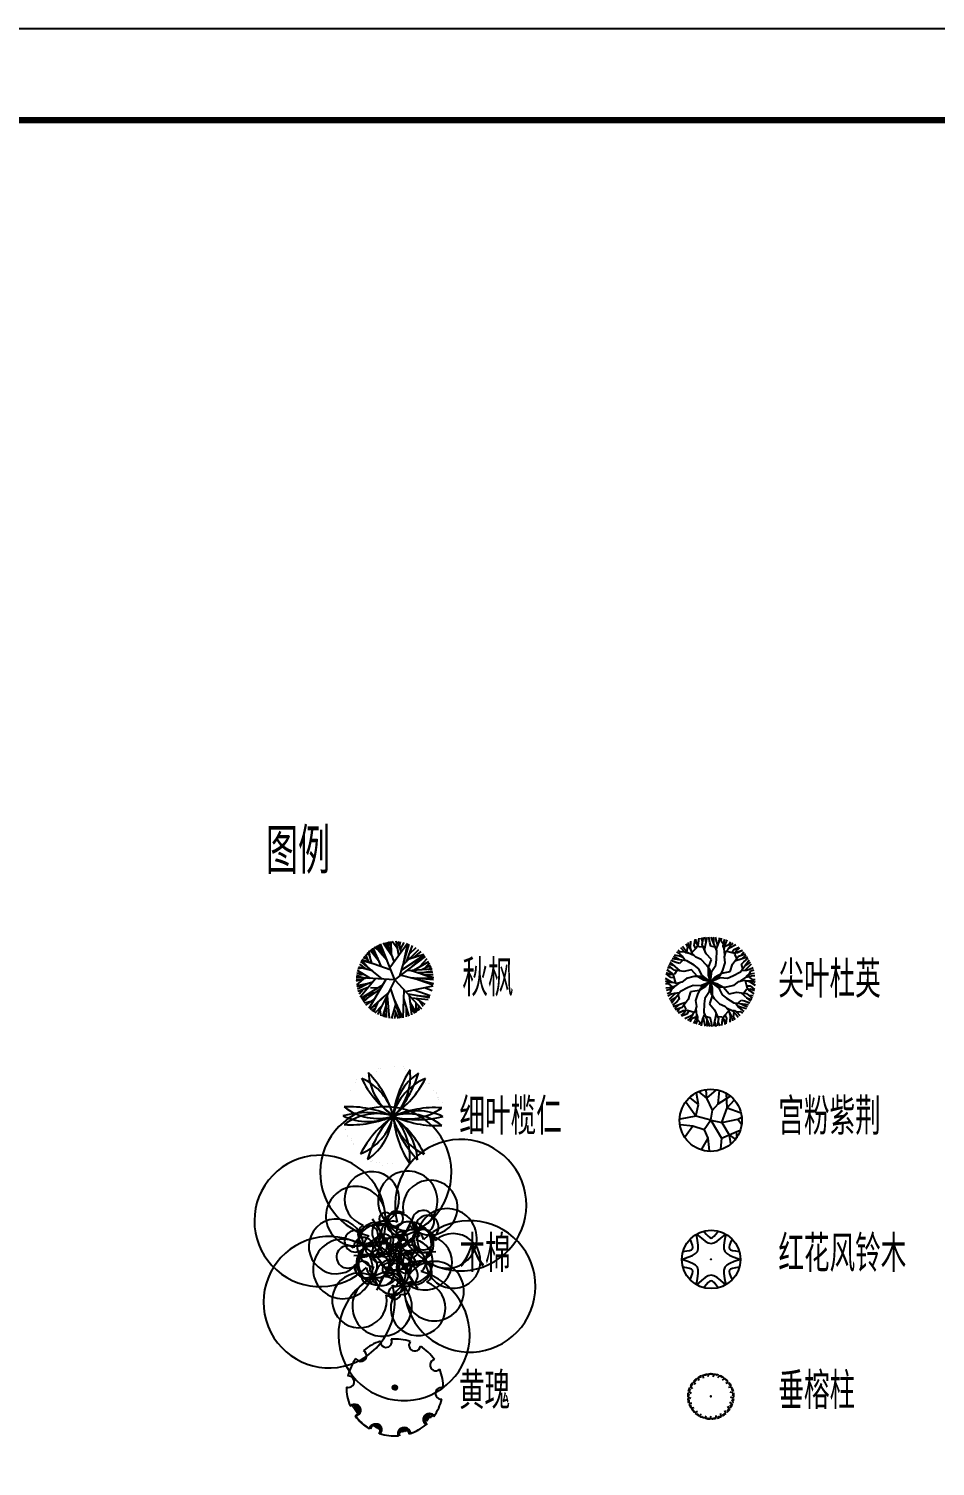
# Model space of a CAD drawing. Extents: x 941299 to 942979, y 2579300 to 2579597.
# Drawn here: x 941520.3 to 941619.5, y 2579439.6 to 2579596.9 of the extents above; entities that cross this region are included whole.
import ezdxf

# ---------------------------------------------------------------- set-up
doc = ezdxf.new("R2010")
doc.units = 0
doc.layers.get('0').update_dxf_attribs({"linetype": 'CONTINUOUS'})
for name, color, linetype in [('fz', 7, 'CONTINUOUS'), ('乔木', 3, 'CONTINUOUS'), ('图框', 7, 'CONTINUOUS'), ('文字', 7, 'CONTINUOUS'), ('绿化工程', 3, 'CONTINUOUS')]:
    doc.layers.add(name, color=color, linetype=linetype)
doc.styles.get("Standard").update_dxf_attribs({"font": 'simplex1.shx', "width": 0.7, "bigfont": 'hztxt.shx'})

# ---------------------------------------------------------------- blocks, each defined once
blk = doc.blocks.new('A$C64B837EA')
at = {"color": 0}
for p, q in [((1.639, 4.469), (1.423, 4.962)), ((1.798, 4.29), (1.523, 5.01)), ((1.78, 4.743), (1.561, 5.027)), ((2.627, 2.627), (1.642, 5.089)), ((2.478, 4.15), (1.837, 5.132)), ((2.14, 4.668), (1.997, 5.177)), ((2.574, 3.879), (2.106, 5.201)), ((2.376, 4.909), (2.195, 5.218)), ((2.286, 3.48), (3.47, 5.114)), ((2.394, 4.389), (2.364, 5.24)), ((2.805, 4.762), (2.445, 5.247)), ((2.892, 4.317), (2.708, 5.252)), ((3.047, 4.53), (2.839, 5.245)), ((2.947, 4.872), (3.01, 5.226)), ((2.97, 2.891), (3.603, 5.066)), ((2.994, 4.711), (3.255, 5.177)), ((3.19, 3.648), (3.495, 5.106)), ((3.405, 3.862), (3.819, 4.968)), ((0.363, 3.959), (1.06, 3.756)), ((0.858, 3.432), (0.363, 3.959)), ((2.366, 3.28), (0.388, 4)), ((0.703, 4.052), (0.467, 4.121)), ((0.943, 3.798), (0.542, 4.224)), ((0.803, 3.947), (0.645, 4.351)), ((0.937, 4.284), (0.711, 4.424)), ((1.06, 3.756), (0.832, 4.545)), ((0.974, 4.054), (0.887, 4.595)), ((1.577, 3.839), (0.949, 4.648)), ((1.486, 4.05), (1.055, 4.731)), ((1.718, 3.516), (1.158, 4.804)), ((1.42, 4.715), (1.223, 4.847)), ((2.095, 3.956), (1.274, 4.878)), ((2.627, 2.627), (4.709, 4.228)), ((3.09, 3.304), (4.626, 4.331)), ((3.19, 3.648), (4.243, 4.698)), ((3.601, 3.376), (4.635, 4.32)), ((3.602, 4.058), (4.587, 4.376)), ((3.606, 4.4), (4.061, 4.827)), ((3.903, 4.155), (4.417, 4.549)), ((4.319, 3.534), (4.814, 4.082)), ((0.548, 2.99), (0.018, 2.937)), ((0.442, 3.056), (0.042, 3.095)), ((0.975, 2.73), (0.081, 3.276)), ((0.436, 3.421), (0.11, 3.379)), ((1.093, 3.243), (0.149, 3.499)), ((0.718, 3.345), (0.232, 3.706)), ((1.791, 2.679), (0.314, 3.872)), ((3.061, 2.96), (5.242, 2.381)), ((3.46, 3.267), (5.145, 3.373)), ((3.655, 3.28), (5.249, 2.784)), ((3.907, 3.296), (4.931, 3.888)), ((4.09, 3.145), (5.204, 3.137)), ((4.356, 3.062), (5.245, 2.753)), ((4.449, 3.33), (5.051, 3.64)), ((4.511, 3.142), (5.18, 3.245)), ((4.656, 2.969), (5.227, 2.999)), ((4.688, 3.453), (4.984, 3.785)), ((4.848, 3.535), (5.104, 3.502)), ((4.892, 3.357), (5.13, 3.424)), ((2.627, 2.627), (0, 2.791)), ((0.289, 2.63), (0, 2.665)), ((0.684, 2.748), (0.001, 2.545)), ((0.503, 2.759), (0.011, 2.872)), ((0.458, 2.681), (0.021, 2.298)), ((0.607, 2.33), (0.03, 2.23)), ((1.117, 2.476), (0.04, 2.168)), ((0.823, 2.392), (0.074, 2.009)), ((0.81, 2.105), (0.118, 1.85)), ((0.464, 1.977), (0.187, 1.653)), ((1.31, 2.709), (0.274, 1.458)), ((1.791, 2.282), (0.332, 1.399)), ((1.66, 2.056), (0.437, 1.176)), ((2.012, 2.665), (0.865, 0.678)), ((1.446, 2.073), (0.956, 2.082)), ((2.627, 2.627), (1.452, 0.277)), ((2.325, 2.022), (2.987, 0.024)), ((2.627, 2.627), (4.433, 0.656)), ((3.238, 1.96), (3.173, 0.057)), ((3.347, 1.841), (5.224, 2.233)), ((3.676, 2.797), (5.254, 2.664)), ((3.937, 1.964), (5.03, 1.566)), ((4.126, 2.759), (5.245, 2.753)), ((4.181, 2.663), (5.234, 2.305)), ((4.628, 2.109), (5.151, 1.899)), ((1.236, 1.75), (0.309, 1.39)), ((0.674, 1.532), (0.378, 1.27)), ((0.869, 1.487), (0.47, 1.127)), ((0.994, 1.171), (0.53, 1.044)), ((1.249, 1.342), (0.627, 0.923)), ((1.879, 1.491), (0.915, 0.634)), ((2.226, 1.824), (0.954, 0.601)), ((1.445, 1.073), (1.182, 0.433)), ((2.003, 1.38), (2.042, 0.066)), ((2.089, 1.55), (2.236, 0.029)), ((2.546, 1.355), (3.132, 0.049)), ((3.218, 1.359), (3.568, 0.174)), ((3.492, 1.683), (4.967, 1.433)), ((3.597, 1.568), (3.741, 0.247)), ((3.646, 1.121), (4.037, 0.41)), ((3.748, 1.404), (4.891, 1.295)), ((4.017, 1.378), (4.657, 0.96)), ((4.048, 1.076), (4.054, 0.421)), ((4.103, 1.579), (5.003, 1.506)), ((4.322, 1.179), (4.552, 0.839)), ((1.293, 0.702), (1.044, 0.53)), ((1.757, 0.887), (1.272, 0.376)), ((1.612, 0.597), (1.663, 0.183)), ((2.019, 0.864), (1.788, 0.137)), ((1.881, 0.432), (1.928, 0.094)), ((2.676, 0.962), (2.386, 0.011)), ((2.57, 0.614), (2.849, 0.009)), ((2.666, 0.407), (2.587, 0)), ((3.382, 0.804), (3.382, 0.111)), ((3.684, 0.765), (3.984, 0.377)), ((4.051, 0.776), (4.173, 0.503)), ((4.203, 0.907), (4.256, 0.566))]:
    blk.add_line(p, q, dxfattribs=at)
blk = doc.blocks.new('树3')
at = {"color": 3}
for q in [(-1934, 3941), (208, 4397), (-2610, 1857), (-1144, 230), (1675, 2770), (999, 686)]:
    blk.add_line((-468, 2314), q, dxfattribs=at)
for centre, radius, start, end in [((-525, 3555), 921, 143.35211, 190.99654), ((-2846, 3964), 1588, 338.19701, 5.08663), ((-718, 4166), 399, 151.70154, 229.74057), ((-1246, 4066), 339, 322.86392, 58.57818), ((2599, 5412), 3503, 203.81129, 217.50029), ((-756, 3403), 613, 347.27018, 75.71881), ((1013, 5033), 1460, 200.38785, 229.06321), ((-545, 3940), 614, 359.75003, 72.04971), ((579, 2984), 921, 83.35211, 130.99654), ((-227, 5198), 1588, 278.19701, 305.08663), ((-1992, 3103), 486, 170.70899, 259.10644), ((-2656, 2640), 573, 358.65709, 71.15834), ((-1967, 3103), 614, 59.75003, 132.04971), ((-2135, 4999), 1460, 260.38785, 289.06321), ((-1556, 2608), 613, 47.27018, 135.71881), ((220, 2960), 1168, 145.15265, 185.93482), ((-1262, 3342), 596, 302.47293, 28.61454), ((-260, 3185), 332, 176.54268, 264.47225), ((-653, 2849), 361, 0.90767, 80.10727), ((436, 2042), 1168, 85.15265, 125.93482), ((26, 3515), 596, 242.47293, 328.61454), ((3749, 1206), 3503, 143.81129, 157.50029), ((332, 3108), 613, 287.27018, 15.71881), ((936, 3265), 519, 72.22333, 129.81138), ((746, 4239), 592, 256.02384, 306.01087), ((1009, 3983), 614, 239.75003, 312.04971), ((1176, 2087), 1460, 80.38785, 109.06321), ((2660, 2408), 1460, 140.38785, 169.06321), ((935, 3211), 614, 299.75003, 12.04971), ((-3086, 1079), 1588, 38.19701, 65.08663), ((-1572, 2885), 921, 203.35211, 250.99654), ((-1617, 6519), 3503, 263.81129, 277.50029), ((-1755, 2140), 596, 2.47293, 88.61454), ((-684, 3232), 1168, 205.15265, 245.93482), ((-1024, 2421), 361, 60.90767, 140.10727), ((-1119, 2929), 332, 236.54268, 324.47225), ((391, 2570), 332, 116.54268, 204.47225), ((-97, 2742), 361, 300.90767, 20.10727), ((820, 2487), 596, 182.47293, 268.61454), ((-251, 1395), 1168, 25.15265, 65.93482), ((2151, 3548), 1588, 218.19701, 245.08663), ((636, 1742), 921, 23.35211, 70.99654), ((-2933, 1746), 592, 16.02384, 66.01087), ((-2184, 2397), 519, 192.22333, 249.81138), ((-1902, 1410), 614, 119.75003, 192.04971), ((-3627, 2212), 1460, 320.38785, 349.06321), ((-1267, 1519), 613, 107.27018, 195.71881), ((-4684, 3421), 3503, 323.81129, 337.50029), ((-962, 1112), 596, 62.47293, 148.61454), ((-1371, 2585), 1168, 265.15265, 305.93482), ((-839, 1885), 361, 120.90767, 200.10727), ((-1326, 2058), 332, 296.54268, 24.47225), ((-675, 1442), 332, 356.54268, 84.47225), ((-282, 1778), 361, 180.90767, 260.10727), ((326, 1285), 596, 122.47293, 208.61454), ((-1155, 1667), 1168, 325.15265, 5.93482), ((183, 1698), 332, 56.54268, 144.47225), ((89, 2207), 361, 240.90767, 320.10727), ((620, 2019), 613, 227.27018, 315.71881), ((682, -1892), 3503, 83.81129, 97.50029), ((-1694, 850), 339, 82.86392, 178.57818), ((-2044, 1257), 399, 271.70154, 349.74057), ((-708, -571), 1588, 98.19701, 125.08663), ((-1515, 1643), 921, 263.35211, 310.99654), ((-179, 1224), 613, 167.27018, 255.71881), ((-3535, -784), 3503, 23.81129, 37.50029), ((1910, 663), 1588, 158.19701, 185.08663), ((-410, 1072), 921, 323.35211, 10.99654), ((1032, 1524), 614, 239.75003, 312.04971), ((1200, -372), 1460, 80.38785, 109.06321), ((-392, 651), 614, 179.75003, 252.04971), ((-1950, -442), 1460, 20.38785, 49.06321), ((-156, 244), 332, 356.54268, 84.47225), ((237, 580), 361, 180.90767, 260.10727)]:
    blk.add_arc(centre, radius, start, end, dxfattribs=at)
blk = doc.blocks.new('xygr')
at = {"layer": '绿化工程', "color": 3, "const_width": 0.00216}
for points in [[(-1.88, 4.73), (-1.8, 4.96), (-1.73, 5.12), (-1.65, 5.21), (-1.58, 5.25), (-1.51, 5.26), (-1.44, 5.24), (-1.37, 5.22), (-1.31, 5.21), (-1.26, 5.22), (-1.21, 5.24), (-1.16, 5.28), (-1.11, 5.33), (-1.07, 5.38), (-1.03, 5.42), (-0.99, 5.46), (-0.94, 5.48), (-0.9, 5.49), (-0.85, 5.48), (-0.8, 5.46), (-0.75, 5.44), (-0.7, 5.41), (-0.65, 5.39), (-0.6, 5.38), (-0.55, 5.38), (-0.5, 5.39), (-0.45, 5.41), (-0.4, 5.44), (-0.35, 5.48), (-0.3, 5.52), (-0.26, 5.55), (-0.21, 5.57), (-0.17, 5.58), (-0.12, 5.57), (-0.08, 5.55), (-0.04, 5.52), (0, 5.49), (0.05, 5.46), (0.09, 5.43), (0.13, 5.41), (0.16, 5.4), (0.2, 5.41), (0.24, 5.43), (0.28, 5.46), (0.31, 5.49), (0.35, 5.52), (0.39, 5.54), (0.42, 5.56), (0.46, 5.57), (0.5, 5.56), (0.54, 5.53), (0.58, 5.5), (0.62, 5.47), (0.67, 5.44), (0.72, 5.41), (0.78, 5.39), (0.85, 5.39), (0.92, 5.4), (1, 5.42), (1.08, 5.43), (1.16, 5.42), (1.23, 5.38), (1.28, 5.29), (1.32, 5.15), (1.34, 4.93)], [(-5.11, 1.25), (-5.21, 1.35), (-5.27, 1.43), (-5.29, 1.5), (-5.29, 1.56), (-5.27, 1.61), (-5.23, 1.66), (-5.2, 1.7), (-5.17, 1.74), (-5.16, 1.78), (-5.15, 1.82), (-5.16, 1.86), (-5.17, 1.9), (-5.18, 1.93), (-5.19, 1.97), (-5.19, 2), (-5.19, 2.03), (-5.17, 2.06), (-5.15, 2.08), (-5.12, 2.11), (-5.08, 2.13), (-5.05, 2.16), (-5.02, 2.18), (-4.99, 2.21), (-4.97, 2.24), (-4.97, 2.28), (-4.97, 2.31), (-4.97, 2.35), (-4.98, 2.39), (-4.99, 2.43), (-5, 2.47), (-4.99, 2.51), (-4.98, 2.54), (-4.95, 2.57), (-4.92, 2.6), (-4.87, 2.63), (-4.83, 2.66), (-4.78, 2.68), (-4.74, 2.71), (-4.7, 2.75), (-4.68, 2.78), (-4.66, 2.83), (-4.66, 2.87), (-4.66, 2.92), (-4.67, 2.97), (-4.67, 3.02), (-4.68, 3.07), (-4.67, 3.11), (-4.66, 3.15), (-4.63, 3.17), (-4.59, 3.2), (-4.54, 3.22), (-4.49, 3.24), (-4.45, 3.25), (-4.4, 3.27), (-4.36, 3.3), (-4.33, 3.33), (-4.32, 3.36), (-4.31, 3.4), (-4.31, 3.45), (-4.31, 3.49), (-4.31, 3.54), (-4.3, 3.58), (-4.28, 3.61), (-4.24, 3.64), (-4.19, 3.65), (-4.12, 3.67), (-4.05, 3.69), (-3.99, 3.72), (-3.94, 3.77), (-3.92, 3.85), (-3.93, 3.96), (-3.99, 4.11)], [(3.52, 3.54), (3.79, 3.6), (3.97, 3.62), (4.09, 3.61), (4.15, 3.56), (4.18, 3.5), (4.18, 3.43), (4.17, 3.36), (4.17, 3.29), (4.18, 3.24), (4.21, 3.2), (4.26, 3.17), (4.3, 3.15), (4.35, 3.13), (4.4, 3.11), (4.44, 3.09), (4.46, 3.07), (4.47, 3.03), (4.46, 2.99), (4.44, 2.95), (4.42, 2.91), (4.41, 2.86), (4.39, 2.82), (4.39, 2.79), (4.41, 2.76), (4.44, 2.74), (4.49, 2.72), (4.55, 2.71), (4.62, 2.7), (4.68, 2.69), (4.74, 2.67), (4.78, 2.65), (4.81, 2.62), (4.82, 2.58), (4.8, 2.53), (4.78, 2.48), (4.75, 2.42), (4.73, 2.36), (4.7, 2.3), (4.69, 2.25), (4.7, 2.2), (4.73, 2.16), (4.77, 2.13), (4.82, 2.1), (4.88, 2.08), (4.94, 2.05), (4.99, 2.02), (5.02, 1.98), (5.03, 1.94), (5.02, 1.88), (4.99, 1.81), (4.97, 1.74), (4.98, 1.67), (5.02, 1.6), (5.11, 1.54), (5.28, 1.48), (5.53, 1.44)], [(-5.77, -1.28), (-5.45, -1.22), (-5.24, -1.21), (-5.13, -1.23), (-5.09, -1.27), (-5.1, -1.32), (-5.14, -1.39), (-5.18, -1.46), (-5.21, -1.53), (-5.21, -1.58), (-5.17, -1.63), (-5.12, -1.67), (-5.05, -1.7), (-4.98, -1.74), (-4.91, -1.77), (-4.86, -1.81), (-4.83, -1.85), (-4.83, -1.9), (-4.85, -1.96), (-4.88, -2.02), (-4.92, -2.08), (-4.97, -2.14), (-5, -2.19), (-5.02, -2.25), (-5.01, -2.29), (-4.97, -2.32), (-4.91, -2.35), (-4.83, -2.37), (-4.75, -2.39), (-4.66, -2.41), (-4.58, -2.43), (-4.52, -2.46), (-4.48, -2.49), (-4.48, -2.53), (-4.49, -2.58), (-4.53, -2.63), (-4.57, -2.69), (-4.61, -2.74), (-4.64, -2.8), (-4.66, -2.85), (-4.66, -2.89), (-4.63, -2.92), (-4.58, -2.95), (-4.51, -2.97), (-4.43, -2.99), (-4.36, -3.02), (-4.29, -3.05), (-4.25, -3.09), (-4.22, -3.14), (-4.23, -3.2), (-4.25, -3.28), (-4.26, -3.35), (-4.25, -3.41), (-4.19, -3.46), (-4.07, -3.48), (-3.87, -3.47), (-3.57, -3.41)], [(3.81, -4.14), (3.73, -3.94), (3.71, -3.79), (3.71, -3.7), (3.75, -3.64), (3.8, -3.6), (3.87, -3.59), (3.93, -3.57), (3.98, -3.56), (4.02, -3.53), (4.03, -3.49), (4.04, -3.45), (4.05, -3.4), (4.05, -3.35), (4.05, -3.31), (4.06, -3.27), (4.08, -3.24), (4.11, -3.23), (4.15, -3.22), (4.2, -3.23), (4.25, -3.23), (4.31, -3.24), (4.36, -3.24), (4.4, -3.23), (4.43, -3.22), (4.44, -3.18), (4.44, -3.14), (4.44, -3.09), (4.43, -3.03), (4.42, -2.97), (4.41, -2.91), (4.42, -2.86), (4.43, -2.81), (4.46, -2.78), (4.5, -2.75), (4.55, -2.73), (4.6, -2.72), (4.65, -2.7), (4.7, -2.69), (4.73, -2.67), (4.76, -2.65), (4.77, -2.62), (4.76, -2.59), (4.75, -2.55), (4.73, -2.51), (4.71, -2.47), (4.7, -2.43), (4.7, -2.4), (4.71, -2.36), (4.73, -2.34), (4.77, -2.32), (4.82, -2.3), (4.87, -2.28), (4.92, -2.26), (4.96, -2.25), (5, -2.22), (5.01, -2.19), (5.01, -2.16), (5, -2.11), (4.97, -2.07), (4.95, -2.02), (4.92, -1.97), (4.91, -1.92), (4.91, -1.88), (4.94, -1.84), (4.99, -1.81), (5.05, -1.77), (5.1, -1.73), (5.14, -1.68), (5.15, -1.62), (5.11, -1.52), (5.02, -1.4), (4.84, -1.25)], [(-2.57, -5.07), (-2.37, -4.93), (-2.21, -4.85), (-2.08, -4.83), (-1.99, -4.86), (-1.91, -4.91), (-1.85, -4.97), (-1.79, -5.04), (-1.74, -5.09), (-1.69, -5.12), (-1.64, -5.12), (-1.58, -5.11), (-1.52, -5.09), (-1.47, -5.07), (-1.42, -5.06), (-1.36, -5.05), (-1.32, -5.06), (-1.27, -5.09), (-1.23, -5.14), (-1.19, -5.2), (-1.16, -5.27), (-1.12, -5.33), (-1.09, -5.39), (-1.05, -5.43), (-1.01, -5.45), (-0.97, -5.45), (-0.93, -5.42), (-0.89, -5.38), (-0.84, -5.34), (-0.8, -5.29), (-0.75, -5.24), (-0.7, -5.21), (-0.65, -5.19), (-0.6, -5.19), (-0.56, -5.21), (-0.51, -5.25), (-0.46, -5.29), (-0.41, -5.32), (-0.36, -5.36), (-0.31, -5.38), (-0.26, -5.39), (-0.21, -5.37), (-0.16, -5.34), (-0.11, -5.29), (-0.06, -5.25), (0, -5.2), (0.05, -5.16), (0.1, -5.13), (0.15, -5.11), (0.2, -5.12), (0.26, -5.15), (0.31, -5.19), (0.36, -5.24), (0.41, -5.28), (0.45, -5.32), (0.49, -5.35), (0.53, -5.37), (0.57, -5.36), (0.61, -5.33), (0.64, -5.3), (0.68, -5.26), (0.73, -5.22), (0.78, -5.19), (0.83, -5.17), (0.9, -5.18), (0.98, -5.2), (1.07, -5.24), (1.16, -5.27), (1.24, -5.29), (1.31, -5.28), (1.36, -5.22), (1.39, -5.1), (1.39, -4.91)]]:
    blk.add_lwpolyline(points, dxfattribs=at)
at = {"layer": '绿化工程', "color": 3}
for centre, radius, start, end in [((-10.72, -3.05), 11.2, 16.0879, 44.2115), ((3.37, 5.15), 6.07, 183.6533, 236.4894), ((11.16, -1.2), 11.2, 145.9472, 174.0707), ((-4.16, 4.36), 6.07, 313.5126, 6.3487), ((6.62, 9.06), 11.2, 205.9472, 234.0707), ((-5.85, -1.42), 6.07, 13.5126, 66.3487), ((-6.41, 9.23), 11.2, 304.7855, 332.909), ((5.87, -1.49), 6.07, 112.3508, 165.187), ((-8, 7.76), 11.2, 316.0879, 344.2115), ((6.15, -0.34), 6.07, 123.6533, 176.4894), ((-2.72, -10.81), 11.2, 76.0879, 104.2115), ((-2.77, 5.49), 6.07, 243.6533, 296.4894), ((-4.78, -10.17), 11.2, 64.7855, 92.909), ((-1.64, 5.82), 6.07, 232.3508, 285.187), ((-4.54, 10.26), 11.2, 265.9472, 294.0707), ((-1.69, -5.79), 6.07, 73.5126, 126.3487), ((8, -7.76), 11.2, 136.0879, 164.2115), ((-6.61, -9.07), 11.2, 25.9472, 54.0707), ((5.86, 1.42), 6.07, 193.5126, 246.3487), ((4.55, -10.26), 11.2, 85.9472, 114.0707), ((1.7, 5.78), 6.07, 253.5126, 306.3487), ((4.79, 10.17), 11.2, 244.7855, 272.909), ((11.2, 0.94), 11.2, 184.7855, 212.909), ((1.65, -5.82), 6.07, 52.3508, 105.187), ((2.78, -5.49), 6.07, 63.6533, 116.4894), ((6.42, -9.23), 11.2, 124.7855, 152.909), ((-5.86, 1.49), 6.07, 292.3508, 345.187), ((-6.14, 0.34), 6.07, 303.6533, 356.4894), ((10.73, 3.05), 11.2, 196.0879, 224.2115), ((-3.36, -5.15), 6.07, 3.6533, 56.4894), ((2.73, 10.81), 11.2, 256.0879, 284.2115), ((-4.22, -4.34), 6.07, 352.3508, 45.187)]:
    blk.add_arc(centre, radius, start, end, dxfattribs=at)
blk = doc.blocks.new('*X93')
at = {"color": 0}
for p, q in [((122538.811, 22768.943), (122538.826, 22768.958)), ((122538.821, 22768.918), (122538.86, 22768.957)), ((122538.831, 22768.893), (122538.885, 22768.947)), ((122538.842, 22768.868), (122538.904, 22768.93)), ((122538.852, 22768.843), (122538.922, 22768.913)), ((122538.862, 22768.818), (122538.934, 22768.89)), ((122538.872, 22768.793), (122538.939, 22768.859)), ((122538.883, 22768.768), (122538.944, 22768.829)), ((122539.177, 22768.425), (122539.188, 22768.437)), ((122539.196, 22768.409), (122539.222, 22768.435)), ((122539.215, 22768.393), (122539.244, 22768.422)), ((122539.234, 22768.376), (122539.264, 22768.406)), ((122539.253, 22768.36), (122539.284, 22768.391)), ((122539.272, 22768.344), (122539.295, 22768.367)), ((122540.297, 22768.308), (122540.409, 22768.42)), ((122540.3, 22768.346), (122540.367, 22768.413)), ((122540.338, 22768.314), (122540.435, 22768.411)), ((122540.425, 22768.365), (122540.461, 22768.402)), ((122539.291, 22768.328), (122539.301, 22768.337)), ((122539.71, 22768.18), (122539.76, 22768.23)), ((122539.746, 22768.181), (122539.807, 22768.243)), ((122539.782, 22768.182), (122539.839, 22768.239)), ((122539.818, 22768.183), (122539.858, 22768.223)), ((122539.854, 22768.183), (122539.877, 22768.206)), ((122539.89, 22768.184), (122539.897, 22768.19))]:
    blk.add_line(p, q, dxfattribs=at)
blk = doc.blocks.new('dys')
at = {"layer": '绿化工程'}
h = blk.add_hatch(dxfattribs=at)
h.set_pattern_fill('ANSI31', color=256, scale=0.125, angle=11.6709, style=0)
h.set_pattern_definition([(56.671, (-0.010706, -0.052255), (-0.0130551, 0.0085851), [])])
edge = h.paths.add_edge_path()
edge.add_arc((0, 0), 0.25, 0, 360)
blk.add_circle((0, 0), 0.25, dxfattribs=at)
for centre, radius, start, end in [((0, 0), 5.3, 107.3736, 130.2438), ((-0.96, 5.02), 0.628, 175.6449, 25.9731), ((0, 0), 5.3, 71.3736, 94.2438), ((2.17, 4.62), 0.628, 139.6449, 349.9731), ((0, 0), 5.3, 143.3736, 166.2438), ((-3.72, 3.49), 0.628, 211.6449, 61.9731), ((0, 0), 5.3, 35.3736, 58.2438), ((4.47, 2.46), 0.628, 103.6449, 313.9731), ((0, 0), 5.3, 359.3736, 22.2438), ((-5.07, 0.64), 0.628, 247.6449, 97.9731), ((0, 0), 5.3, 179.3736, 202.2438), ((0, 0), 5.3, 323.3736, 346.2438), ((5.07, -0.64), 0.628, 67.6449, 277.9731), ((-4.58, -2.54), 0.616, 292.5867, 125.1544), ((-4.47, -2.46), 0.628, 283.6449, 133.9731), ((-4.44, -2.51), 0.616, 292.5867, 125.1544), ((-4.48, -2.49), 0.616, 282.3532, 118.2937), ((-4.34, -2.47), 0.616, 282.3532, 118.2937), ((-0.02, -0.02), 5.3, 215.3736, 238.2438), ((0, 0), 5.3, 215.3736, 238.2438), ((3.72, -3.49), 0.628, 31.6449, 241.9731), ((3.71, -3.5), 0.616, 30.3532, 226.2937), ((3.78, -3.58), 0.616, 40.5867, 233.1544), ((3.84, -3.47), 0.616, 30.3532, 226.2937), ((3.91, -3.55), 0.616, 40.5867, 233.1544), ((-2.23, -4.73), 0.616, 328.5867, 161.1544), ((-2.17, -4.62), 0.628, 319.6449, 169.9731), ((-2.17, -4.64), 0.616, 318.3532, 154.2937), ((-2.09, -4.71), 0.616, 328.5867, 161.1544), ((-2.04, -4.61), 0.616, 318.3532, 154.2937), ((0.96, -5.02), 0.628, 355.6449, 205.9731), ((0.95, -5.03), 0.616, 354.3532, 190.2937), ((0.96, -5.13), 0.616, 4.5867, 197.1544), ((1.09, -5), 0.616, 354.3532, 190.2937), ((1.1, -5.1), 0.616, 4.5867, 197.1544), ((-0.02, -0.02), 5.3, 287.3736, 310.2438), ((0, 0), 5.3, 287.3736, 310.2438), ((0, 0), 5.3, 251.3736, 274.2438)]:
    blk.add_arc(centre, radius, start, end, dxfattribs=at)
at = {"layer": '绿化工程', "xscale": 4.999999999939511, "yscale": 5, "zscale": 5, "rotation": 11.67087918926173}
blk.add_blockref('*X93', (-577002.1, -235434.79), dxfattribs=at)
blk = doc.blocks.new('jydy')
at = {"layer": '绿化工程'}
for p, q in [((-1.32, 4.25), (-1.23, 4.76)), ((-1.29, 4.17), (-1.22, 4.77)), ((-0.83, 4.37), (-1.02, 4.81)), ((-0.89, 4.07), (-0.74, 4.86)), ((-0.63, 3.46), (-0.35, 4.89)), ((-0.46, 4.3), (-0.59, 4.88)), ((-0.05, 4.28), (-0.16, 4.88)), ((0.71, 3.38), (0.07, 4.88)), ((0.39, 4.63), (0.31, 4.88)), ((0.72, 4.32), (0.56, 4.87)), ((0.95, 4.38), (0.99, 4.82)), ((1.17, 4.44), (1.23, 4.76)), ((-3.32, 3.01), (-3.68, 3.26)), ((-3.26, 3.24), (-3.51, 3.44)), ((-2.83, 3.28), (-3.26, 3.24)), ((-2.91, 3.34), (-3.23, 3.71)), ((-2.82, 3.57), (-3.04, 3.87)), ((-2.65, 3.16), (-2.91, 3.34)), ((-2.4, 3.14), (-2.82, 3.57)), ((-2.48, 3.83), (-2.66, 4.14)), ((-2.31, 3.1), (-2.65, 3.16)), ((-2.57, 3.31), (-2.48, 3.83)), ((-2.35, 3.88), (-2.41, 4.29)), ((-2.08, 3.38), (-2.35, 3.88)), ((-2.17, 3.68), (-2.13, 4.43)), ((-2, 3.1), (-2.17, 3.68)), ((-2.03, 3.2), (-1.47, 3.75)), ((-1.78, 3.98), (-1.68, 4.62)), ((-1.59, 3.63), (-1.78, 3.98)), ((-1.53, 4.18), (-1.58, 4.66)), ((-1.25, 3.83), (-1.53, 4.18)), ((-1.47, 3.75), (-1.29, 4.17)), ((-1.39, 4.01), (-1.32, 4.25)), ((-0.77, 3.8), (-1.25, 3.83)), ((-0.47, 3.07), (-0.89, 4.07)), ((0.05, 3.91), (-0.05, 4.28)), ((0.53, 3.78), (0.05, 3.91)), ((0.39, 4.11), (0.39, 4.63)), ((0.64, 3.54), (0.87, 4.06)), ((0.67, 2.43), (0.71, 3.38)), ((0.8, 3.91), (0.72, 4.32)), ((0.87, 4.06), (0.95, 4.38)), ((1.43, 4.09), (1.17, 4.44)), ((1.41, 3.87), (1.44, 4.19)), ((1.53, 3.55), (1.41, 3.87)), ((1.44, 4.19), (1.59, 4.65)), ((1.52, 3.65), (1.68, 4.23)), ((1.59, 2.94), (1.52, 3.65)), ((1.53, 2.72), (1.69, 3.28)), ((1.59, 3.88), (2.07, 4.06)), ((1.68, 4.23), (1.83, 4.57)), ((1.69, 3.28), (2.11, 3.72)), ((1.76, 3.36), (2.51, 3.15)), ((1.89, 3.49), (2.19, 3.98)), ((2.07, 4.06), (2.25, 4.37)), ((2.11, 3.72), (2.78, 4.06)), ((2.19, 3.98), (2.51, 4.23)), ((2.35, 3.19), (2.56, 3.53)), ((2.51, 3.15), (2.97, 3.2)), ((2.56, 3.53), (3.16, 3.77)), ((2.69, 2.99), (2.85, 3.41)), ((2.78, 3.21), (3.02, 3.27)), ((2.85, 3.41), (3.24, 3.7)), ((2.97, 3.2), (3.52, 3.44)), ((3.02, 3.27), (3.51, 3.45)), ((3.37, 2.9), (3.65, 3.29)), ((-3.96, 1.27), (-4.58, 1.79)), ((-3.95, 1.75), (-4.52, 1.93)), ((-3.32, 1.18), (-4.4, 2.14)), ((-3.73, 2.09), (-4.31, 2.31)), ((-2.57, 2.3), (-4.19, 2.5)), ((-3.82, 2.65), (-4.07, 2.71)), ((-3.39, 2.79), (-3.94, 2.92)), ((-3.36, 2.4), (-3.82, 2.65)), ((-3.36, 2), (-3.73, 2.09)), ((-2.99, 2.65), (-3.39, 2.79)), ((-3.01, 2.35), (-3.36, 2)), ((-3.08, 2.78), (-3.32, 3.01)), ((-2.75, 2.32), (-3.08, 2.78)), ((-1.76, 1.8), (-2.57, 2.3)), ((-1.75, 2.85), (-2.4, 3.14)), ((-1.59, 2.68), (-2, 3.1)), ((-1.28, 1.42), (-1.76, 1.8)), ((-0.99, 2.43), (-1.59, 2.68)), ((-0.41, 1.82), (-0.99, 2.43)), ((0.11, 2.43), (-0.47, 3.07)), ((-0.04, 1.25), (-0.41, 1.82)), ((-0.21, 1.55), (0.11, 2.43)), ((0.15, 1.16), (0.59, 1.82)), ((0.59, 1.82), (0.67, 2.43)), ((1.37, 1.27), (1.61, 2.07)), ((1.61, 2.07), (1.53, 2.72)), ((2.16, 1.12), (2.42, 1.94)), ((2.42, 1.94), (3.08, 2.8)), ((2.68, 2.28), (4.06, 2.74)), ((2.91, 2.57), (2.69, 2.99)), ((3.08, 2.8), (3.84, 3.07)), ((3.28, 1.08), (4.26, 2.38)), ((3.41, 1.91), (3.68, 2.18)), ((3.54, 1.43), (3.41, 1.91)), ((3.49, 2.55), (3.93, 2.95)), ((3.68, 2.18), (4.15, 2.58)), ((3.76, 1.71), (4.21, 1.98)), ((4.11, 1.54), (4.5, 1.95)), ((4.21, 1.98), (4.38, 2.17)), ((-4.54, -0.1), (-4.92, 0.05)), ((-4.27, -0.03), (-4.9, 0.37)), ((-4.34, 0.45), (-4.84, 0.86)), ((-4.38, 0.77), (-4.82, 0.96)), ((-4.26, 0.97), (-4.74, 1.33)), ((-4.34, 0.99), (-4.74, 1.32)), ((-4.2, 1.47), (-4.68, 1.52)), ((-3.94, 0.83), (-4.38, 0.77)), ((-4.17, 0.8), (-4.34, 0.99)), ((-3.94, 0.44), (-4.34, 0.45)), ((-3.98, 0.6), (-4.26, 0.97)), ((-3.79, -0.15), (-3.98, 0.6)), ((-2.89, 1.13), (-3.96, 1.27)), ((-3.68, 1.23), (-3.94, 0.83)), ((-2.6, 0.36), (-3.12, -0.04)), ((-2.05, 1.31), (-2.89, 1.13)), ((-1.78, 0.56), (-2.6, 0.36)), ((-1.45, 0.6), (-2.05, 1.31)), ((-1.11, 0.59), (-1.78, 0.56)), ((-0.72, 0.19), (-1.45, 0.6)), ((-0.93, 0.71), (-1.28, 1.42)), ((0, 0), (-1.11, 0.59)), ((0, 0), (-1.08, -0.45)), ((0, 0), (-1.06, -0.66)), ((0, 0), (-0.93, 0.71)), ((0, 0), (-0.72, 0.19)), ((0, 0), (-0.53, -0.53)), ((-0.2, 0.72), (-0.21, 1.55)), ((0, 0), (-0.2, 0.72)), ((0, 0), (-0.15, -1.16)), ((0, 0), (-0.04, 1.25)), ((0, 0), (0.15, 1.16)), ((0, 0), (1.06, 0.66)), ((0, 0), (0.53, 0.53)), ((0, 0), (1.08, 0.45)), ((0, 0), (1.11, -0.59)), ((0, 0), (0.93, -0.71)), ((0, 0), (0.72, -0.19)), ((0, 0), (0.2, -0.72)), ((0, 0), (0.04, -1.25)), ((0.53, 0.53), (1.24, 0.95)), ((1.06, 0.66), (1.37, 1.27)), ((1.08, 0.45), (1.87, 0.4)), ((1.24, 0.95), (2.16, 1.12)), ((1.87, 0.4), (2.44, 0.63)), ((2.44, 0.63), (3.28, 1.08)), ((2.6, -0.36), (3.12, 0.04)), ((3.12, 0.04), (3.68, 0.18)), ((3.34, 0.09), (3.92, 0.51)), ((3.39, 1.22), (3.95, 1.28)), ((3.68, 0.18), (4.27, 0.03)), ((3.79, 1.26), (4.11, 1.54)), ((3.79, 0.15), (3.98, -0.6)), ((3.84, 0.45), (4.06, 0.71)), ((3.92, 0.51), (4.5, 0.66)), ((3.95, 1.28), (4.27, 1.37)), ((3.97, 0.11), (4.54, 0.1)), ((4.06, 0.71), (4.35, 0.85)), ((4.15, 0.57), (4.56, 0.24)), ((4.26, 0.81), (4.43, 1.2)), ((4.27, 1.37), (4.67, 1.56)), ((4.27, 0.03), (4.9, -0.37)), ((4.35, 0.85), (4.83, 0.95)), ((4.43, 1.2), (4.74, 1.32)), ((4.5, 0.66), (4.87, 0.7)), ((4.54, 0.1), (4.92, -0.05)), ((4.56, 0.24), (4.91, 0.24)), ((-4.56, -0.24), (-4.91, -0.24)), ((-4.5, -0.66), (-4.87, -0.7)), ((-4.35, -0.85), (-4.83, -0.95)), ((-4.43, -1.2), (-4.74, -1.32)), ((-4.27, -1.37), (-4.67, -1.56)), ((-4.15, -0.57), (-4.56, -0.24)), ((-3.97, -0.11), (-4.54, -0.1)), ((-3.92, -0.51), (-4.5, -0.66)), ((-4.11, -1.54), (-4.5, -1.95)), ((-4.26, -0.81), (-4.43, -1.2)), ((-4.06, -0.71), (-4.35, -0.85)), ((-3.68, -0.18), (-4.27, -0.03)), ((-3.95, -1.28), (-4.27, -1.37)), ((-3.28, -1.08), (-4.26, -2.38)), ((-3.79, -1.26), (-4.11, -1.54)), ((-3.84, -0.45), (-4.06, -0.71)), ((-3.39, -1.22), (-3.95, -1.28)), ((-3.34, -0.09), (-3.92, -0.51)), ((-3.12, -0.04), (-3.68, -0.18)), ((-3.54, -1.43), (-3.41, -1.91)), ((-2.44, -0.63), (-3.28, -1.08)), ((-1.87, -0.4), (-2.44, -0.63)), ((-2.16, -1.12), (-2.42, -1.94)), ((-1.24, -0.95), (-2.16, -1.12)), ((-1.08, -0.45), (-1.87, -0.4)), ((-1.37, -1.27), (-1.61, -2.07)), ((-1.06, -0.66), (-1.37, -1.27)), ((-0.53, -0.53), (-1.24, -0.95)), ((-0.15, -1.16), (-0.59, -1.82)), ((0.21, -1.55), (-0.11, -2.43)), ((0.04, -1.25), (0.41, -1.82)), ((0.2, -0.72), (0.21, -1.55)), ((0.72, -0.19), (1.45, -0.6)), ((0.93, -0.71), (1.28, -1.42)), ((1.11, -0.59), (1.78, -0.56)), ((1.28, -1.42), (1.76, -1.8)), ((1.45, -0.6), (2.05, -1.31)), ((1.78, -0.56), (2.6, -0.36)), ((2.05, -1.31), (2.89, -1.13)), ((2.89, -1.13), (3.96, -1.27)), ((3.32, -1.18), (4.4, -2.14)), ((3.68, -1.23), (3.94, -0.83)), ((3.94, -0.44), (4.34, -0.45)), ((3.94, -0.83), (4.38, -0.77)), ((3.96, -1.27), (4.58, -1.79)), ((3.98, -0.6), (4.26, -0.97)), ((4.17, -0.8), (4.34, -0.99)), ((4.2, -1.47), (4.68, -1.52)), ((4.26, -0.97), (4.74, -1.33)), ((4.34, -0.45), (4.84, -0.86)), ((4.34, -0.99), (4.74, -1.32)), ((4.38, -0.77), (4.82, -0.96)), ((-4.21, -1.98), (-4.38, -2.17)), ((-3.76, -1.71), (-4.21, -1.98)), ((-3.68, -2.18), (-4.15, -2.58)), ((-2.68, -2.28), (-4.06, -2.74)), ((-3.49, -2.55), (-3.93, -2.95)), ((-3.08, -2.8), (-3.84, -3.07)), ((-3.41, -1.91), (-3.68, -2.18)), ((-3.37, -2.9), (-3.65, -3.29)), ((-2.42, -1.94), (-3.08, -2.8)), ((-2.91, -2.57), (-2.69, -2.99)), ((-2.69, -2.99), (-2.85, -3.41)), ((-1.53, -2.72), (-1.69, -3.28)), ((-1.61, -2.07), (-1.53, -2.72)), ((-1.59, -2.94), (-1.52, -3.65)), ((-0.67, -2.43), (-0.71, -3.38)), ((-0.59, -1.82), (-0.67, -2.43)), ((-0.11, -2.43), (0.47, -3.07)), ((0.41, -1.82), (0.99, -2.43)), ((0.47, -3.07), (0.89, -4.07)), ((0.99, -2.43), (1.59, -2.68)), ((1.59, -2.68), (2, -3.1)), ((1.75, -2.85), (2.4, -3.14)), ((1.76, -1.8), (2.57, -2.3)), ((2, -3.1), (2.17, -3.68)), ((2.31, -3.1), (2.65, -3.16)), ((2.4, -3.14), (2.82, -3.57)), ((2.57, -2.3), (4.19, -2.5)), ((2.75, -2.32), (3.08, -2.78)), ((2.99, -2.65), (3.39, -2.79)), ((3.01, -2.35), (3.36, -2)), ((3.08, -2.78), (3.32, -3.01)), ((3.32, -3.01), (3.68, -3.26)), ((3.36, -2), (3.73, -2.09)), ((3.36, -2.4), (3.82, -2.65)), ((3.39, -2.79), (3.94, -2.92)), ((3.73, -2.09), (4.31, -2.31)), ((3.82, -2.65), (4.07, -2.71)), ((3.95, -1.75), (4.52, -1.93)), ((-2.97, -3.2), (-3.52, -3.44)), ((-3.02, -3.27), (-3.51, -3.45)), ((-2.85, -3.41), (-3.24, -3.7)), ((-2.56, -3.53), (-3.16, -3.77)), ((-2.78, -3.21), (-3.02, -3.27)), ((-2.51, -3.15), (-2.97, -3.2)), ((-2.11, -3.72), (-2.78, -4.06)), ((-2.35, -3.19), (-2.56, -3.53)), ((-1.76, -3.36), (-2.51, -3.15)), ((-2.19, -3.98), (-2.51, -4.23)), ((-2.07, -4.06), (-2.25, -4.37)), ((-1.89, -3.49), (-2.19, -3.98)), ((-1.69, -3.28), (-2.11, -3.72)), ((-1.59, -3.88), (-2.07, -4.06)), ((-1.68, -4.23), (-1.83, -4.57)), ((-1.52, -3.65), (-1.68, -4.23)), ((-1.44, -4.19), (-1.59, -4.65)), ((-1.53, -3.55), (-1.41, -3.87)), ((-1.41, -3.87), (-1.44, -4.19)), ((-1.43, -4.09), (-1.17, -4.44)), ((-1.17, -4.44), (-1.23, -4.76)), ((-0.95, -4.38), (-0.99, -4.82)), ((-0.87, -4.06), (-0.95, -4.38)), ((-0.64, -3.54), (-0.87, -4.06)), ((-0.8, -3.91), (-0.72, -4.32)), ((-0.72, -4.32), (-0.56, -4.87)), ((-0.71, -3.38), (-0.07, -4.88)), ((-0.53, -3.78), (-0.05, -3.91)), ((-0.39, -4.11), (-0.39, -4.63)), ((-0.39, -4.63), (-0.31, -4.88)), ((-0.05, -3.91), (0.05, -4.28)), ((0.05, -4.28), (0.16, -4.88)), ((0.63, -3.46), (0.35, -4.89)), ((0.46, -4.3), (0.59, -4.88)), ((0.89, -4.07), (0.74, -4.86)), ((0.77, -3.8), (1.25, -3.83)), ((0.83, -4.37), (1.02, -4.81)), ((1.29, -4.17), (1.22, -4.77)), ((1.32, -4.25), (1.23, -4.76)), ((1.25, -3.83), (1.53, -4.18)), ((1.47, -3.75), (1.29, -4.17)), ((1.39, -4.01), (1.32, -4.25)), ((2.03, -3.2), (1.47, -3.75)), ((1.53, -4.18), (1.58, -4.66)), ((1.59, -3.63), (1.78, -3.98)), ((1.78, -3.98), (1.68, -4.62)), ((2.08, -3.38), (2.35, -3.88)), ((2.17, -3.68), (2.13, -4.43)), ((2.35, -3.88), (2.41, -4.29)), ((2.57, -3.31), (2.48, -3.83)), ((2.48, -3.83), (2.66, -4.14)), ((2.65, -3.16), (2.91, -3.34)), ((2.82, -3.57), (3.04, -3.87)), ((2.83, -3.28), (3.26, -3.24)), ((2.91, -3.34), (3.23, -3.71)), ((3.26, -3.24), (3.51, -3.44))]:
    blk.add_line(p, q, dxfattribs=at)
blk = doc.blocks.new('gfzj')
at = {"layer": '绿化工程'}
for p, q in [((-0.175, 0.967), (-0.2, 1.327)), ((-0.175, 0.967), (0.248, 1.327)), ((0.322, 0.718), (0.385, 1.302)), ((-0.648, 0.184), (-1.095, 0.793)), ((-0.536, 0.694), (-0.909, 0.992)), ((-0.648, 0.184), (-0.536, 0.694)), ((-0.536, 0.694), (-0.623, 1.191)), ((-0.175, 0.967), (-0.511, 1.24)), ((0.074, 0.445), (-0.175, 0.967)), ((0.074, 0.445), (0.322, 0.718)), ((0.322, 0.718), (0.845, 1.054)), ((0.72, 0.544), (0.695, 1.166)), ((0.72, 0.544), (1.019, 0.88)), ((-0.648, 0.184), (-1.344, 0.047)), ((0, 0), (-0.648, 0.184)), ((0, 0), (-0.287, -0.425)), ((0, 0), (0.074, 0.445)), ((0, 0), (0.472, -0.785)), ((0, 0), (0.484, -0.102)), ((0.484, -0.102), (0.72, 0.544)), ((0.484, -0.102), (1.18, 0.047)), ((0.72, 0.544), (1.292, 0.346)), ((1.18, 0.047), (1.354, 0.134)), ((1.18, 0.047), (1.342, -0.176)), ((-0.784, -0.251), (-1.331, -0.201)), ((-0.784, -0.251), (-1.12, -0.723)), ((-0.287, -0.425), (-0.784, -0.251)), ((-0.287, -0.425), (-0.125, -0.785)), ((0.472, -0.785), (1.106, -0.499)), ((0.484, -0.102), (0.807, -0.636)), ((1.106, -0.499), (1.292, -0.437)), ((1.106, -0.499), (1.143, -0.773)), ((-0.125, -0.785), (-0.411, -1.27)), ((-0.125, -0.785), (-0.076, -1.344)), ((0.472, -0.785), (0.434, -1.27)), ((0.807, -0.636), (0.869, -1.034)), ((0.807, -0.636), (1.068, -0.822))]:
    blk.add_line(p, q, dxfattribs=at)
blk.add_ellipse((0, 0), major_axis=(0.962, 0.962), ratio=1, start_param=5.497787, end_param=11.780972, dxfattribs=at)
blk.add_point((0, 0), dxfattribs=at)
blk = doc.blocks.new('hhflm2')
at = {"layer": '绿化工程'}
for points in [[(-1.28, 0), (-1.016, 0.093), (-0.82, 0.173), (-0.684, 0.253), (-0.6, 0.346), (-0.561, 0.465), (-0.56, 0.624), (-0.589, 0.834), (-0.64, 1.109)], [(-1.232, 0.347), (-1.063, 0.371), (-0.939, 0.394), (-0.855, 0.424), (-0.809, 0.467), (-0.795, 0.529), (-0.811, 0.616), (-0.853, 0.735), (-0.917, 0.893)], [(-0.64, 1.109), (-0.427, 0.927), (-0.26, 0.797), (-0.122, 0.719), (0, 0.693), (0.122, 0.719), (0.26, 0.797), (0.427, 0.927), (0.64, 1.109)], [(-0.315, 1.241), (-0.21, 1.106), (-0.128, 1.01), (-0.06, 0.953), (0, 0.934), (0.06, 0.953), (0.128, 1.01), (0.21, 1.106), (0.315, 1.241)], [(0.64, 1.109), (0.589, 0.834), (0.56, 0.624), (0.561, 0.465), (0.6, 0.346), (0.684, 0.253), (0.82, 0.173), (1.016, 0.093), (1.28, 0)], [(0.917, 0.893), (0.853, 0.735), (0.811, 0.616), (0.795, 0.529), (0.809, 0.467), (0.855, 0.424), (0.939, 0.394), (1.063, 0.371), (1.232, 0.347)], [(-0.64, -1.109), (-0.589, -0.834), (-0.56, -0.624), (-0.561, -0.465), (-0.6, -0.346), (-0.684, -0.253), (-0.82, -0.173), (-1.016, -0.093), (-1.28, 0)], [(1.28, 0), (1.016, -0.093), (0.82, -0.173), (0.684, -0.253), (0.6, -0.346), (0.561, -0.465), (0.56, -0.624), (0.589, -0.834), (0.64, -1.109)], [(-0.917, -0.893), (-0.853, -0.735), (-0.811, -0.616), (-0.795, -0.529), (-0.809, -0.467), (-0.855, -0.424), (-0.939, -0.394), (-1.063, -0.371), (-1.232, -0.347)], [(1.232, -0.347), (1.063, -0.371), (0.939, -0.394), (0.855, -0.424), (0.809, -0.467), (0.795, -0.529), (0.811, -0.616), (0.853, -0.735), (0.917, -0.893)], [(0.64, -1.109), (0.427, -0.927), (0.26, -0.797), (0.122, -0.719), (0, -0.693), (-0.122, -0.719), (-0.26, -0.797), (-0.427, -0.927), (-0.64, -1.109)], [(0.315, -1.241), (0.21, -1.106), (0.128, -1.01), (0.06, -0.953), (0, -0.934), (-0.06, -0.953), (-0.128, -1.01), (-0.21, -1.106), (-0.315, -1.241)]]:
    blk.add_lwpolyline(points, dxfattribs=at)
for major_axis, start_param, end_param in [((-0.905, 0.905), 3.926991, 10.210176), ((0.00724, 0.00724), 5.497787, 11.780972)]:
    blk.add_ellipse((0, 0), major_axis=major_axis, ratio=1, start_param=start_param, end_param=end_param, dxfattribs=at)
blk = doc.blocks.new('crz')
at = {"layer": '绿化工程', "color": 3}
for p, q in [((-1.85, 1.65), (-1.75, 1.58)), ((-1.76, 1.77), (-1.47, 1.62)), ((-1.49, 1.96), (-1.39, 1.88)), ((-1.39, 2.06), (-1.3, 1.96)), ((-1.27, 2.15), (-1.02, 1.93)), ((-0.96, 2.26), (-0.88, 2.16)), ((-0.83, 2.33), (-0.77, 2.22)), ((-0.69, 2.39), (-0.51, 2.12)), ((-0.37, 2.43), (-0.32, 2.31)), ((-0.23, 2.46), (-0.2, 2.34)), ((-0.08, 2.49), (0.04, 2.17)), ((0.25, 2.44), (0.27, 2.31)), ((0.39, 2.44), (0.39, 2.31)), ((0.54, 2.42), (0.58, 2.09)), ((0.85, 2.3), (0.83, 2.17)), ((0.99, 2.26), (0.95, 2.14)), ((1.13, 2.21), (1.08, 1.88)), ((1.39, 2.01), (1.35, 1.89)), ((1.52, 1.94), (1.46, 1.83)), ((1.64, 1.85), (1.51, 1.55)), ((1.85, 1.6), (1.77, 1.49)), ((-2.5, 0.09), (-2.18, 0.19)), ((-2.43, 0.41), (-2.31, 0.42)), ((-2.42, 0.56), (-2.3, 0.55)), ((-2.4, 0.71), (-2.07, 0.72)), ((-2.25, 1), (-2.13, 0.98)), ((-2.21, 1.14), (-2.09, 1.1)), ((-2.15, 1.28), (-1.82, 1.21)), ((-1.93, 1.53), (-1.82, 1.48)), ((2.05, 1.38), (1.85, 1.12)), ((1.95, 1.5), (1.87, 1.41)), ((2.33, 0.83), (2.07, 0.62)), ((2.19, 1.09), (2.09, 1)), ((2.26, 0.96), (2.16, 0.9)), ((2.46, 0.22), (2.16, 0.09)), ((2.39, 0.5), (2.27, 0.45)), ((2.43, 0.37), (2.31, 0.33)), ((-2.48, -0.06), (-2.36, -0.04)), ((-2.46, -0.2), (-2.34, -0.16)), ((-2.44, -0.53), (-2.16, -0.36)), ((-2.39, -0.67), (-2.28, -0.62)), ((-2.33, -0.8), (-2.23, -0.73)), ((-2.24, -1.12), (-2, -0.88)), ((-2.15, -1.24), (-2.05, -1.16)), ((-2.06, -1.35), (-1.98, -1.26)), ((-1.89, -1.63), (-1.72, -1.35)), ((1.94, -1.54), (1.63, -1.43)), ((2.02, -1.41), (1.91, -1.35)), ((2.26, -1), (1.93, -0.97)), ((2.08, -1.28), (1.96, -1.24)), ((2.44, -0.41), (2.11, -0.46)), ((2.31, -0.86), (2.18, -0.83)), ((2.34, -0.72), (2.21, -0.71)), ((2.44, -0.11), (2.31, -0.14)), ((2.45, -0.25), (2.32, -0.26)), ((-1.78, -1.73), (-1.7, -1.63)), ((-1.66, -1.82), (-1.6, -1.71)), ((-1.42, -2.05), (-1.33, -1.73)), ((-1.29, -2.12), (-1.24, -2)), ((-1.16, -2.17), (-1.13, -2.05)), ((-0.87, -2.34), (-0.86, -2)), ((-0.72, -2.37), (-0.71, -2.24)), ((-0.58, -2.39), (-0.58, -2.26)), ((-0.26, -2.48), (-0.34, -2.15)), ((-0.11, -2.47), (-0.13, -2.35)), ((0.03, -2.46), (0, -2.33)), ((0.36, -2.46), (0.21, -2.16)), ((0.51, -2.42), (0.46, -2.3)), ((0.64, -2.37), (0.58, -2.26)), ((0.96, -2.29), (0.74, -2.04)), ((1.09, -2.21), (1.02, -2.11)), ((1.21, -2.13), (1.12, -2.04)), ((1.5, -1.98), (1.22, -1.79)), ((1.61, -1.87), (1.51, -1.79)), ((1.7, -1.76), (1.59, -1.69))]:
    blk.add_line(p, q, dxfattribs=at)
for centre, start, end in [((-0.02, -0.02), 134.2516, 145.6894), ((-0.02, -0.02), 119.8516, 131.2894), ((-0.03, -0.02), 105.4516, 116.8894), ((-0.03, -0.01), 91.0516, 102.4894), ((-0.03, -0.01), 76.6516, 88.0894), ((-0.03, 0), 62.2516, 73.6894), ((-0.04, 0), 47.8516, 59.2894), ((-0.03, 0.01), 33.4516, 44.8894), ((0, -0.02), 177.4516, 188.8894), ((-0.01, -0.02), 163.0516, 174.4894), ((-0.01, -0.02), 148.6516, 160.0894), ((-0.03, 0.01), 19.0516, 30.4894), ((-0.03, 0.01), 4.6516, 16.0894), ((-0.02, 0.02), 350.2516, 1.6894), ((0, -0.01), 191.8516, 203.2894), ((0.01, -0.01), 206.2516, 217.6894), ((-0.01, 0.02), 321.4516, 332.8894), ((-0.02, 0.02), 335.8516, 347.2894), ((0.01, -0.01), 220.6516, 232.0894), ((0.01, 0), 235.0516, 246.4894), ((0.01, 0.01), 249.4516, 260.8894), ((0, 0.01), 263.8516, 275.2894), ((0, 0.01), 278.2516, 289.6894), ((0, 0.02), 292.6516, 304.0894), ((-0.01, 0.02), 307.0516, 318.4894)]:
    blk.add_arc(centre, 2.5, start, end, dxfattribs=at)
for p in [(0, 0), (0.01, -0.01)]:
    blk.add_point(p, dxfattribs=at)

msp = doc.modelspace()

# ---------------------------------------------------------------- linework, layer by layer
msp.add_lwpolyline([(941718.72533, 2579299.85013), (941718.72533, 2579596.85013), (941298.72533, 2579596.85013), (941298.72533, 2579299.85013)], close=True)
msp.add_lwpolyline([(941718.72533, 2579299.85013), (941718.72533, 2579596.85013), (941298.72533, 2579596.85013), (941298.72533, 2579299.85013)], close=True)
at = {"layer": '图框', "const_width": 0.7}
msp.add_lwpolyline([(941708.72533, 2579586.85013), (941328.72533, 2579586.85013), (941328.72533, 2579309.85013), (941708.72533, 2579309.85013), (941708.72533, 2579586.85013)], dxfattribs=at)

# ---------------------------------------------------------------- block references
at = {"xscale": 0.002051334710602387, "yscale": 0.002051334362477064, "zscale": 0.002051334702258727, "rotation": 351.0952131173883}
msp.add_blockref('树3', (941560.62959, 2579458.01207), dxfattribs=at)
at = {"layer": 'fz', "rotation": 359.9999999996515}
msp.add_blockref('jydy', (941594.93005, 2579492.59751), dxfattribs=at)
at = {"layer": 'fz'}
for name, p in [('xygr', (941560.19928, 2579477.88775)), ('dys', (941560.40816, 2579448.20598))]:
    msp.add_blockref(name, p, dxfattribs=at)
at = {"layer": 'fz', "xscale": -1, "rotation": 179.9999900748814}
msp.add_blockref('crz', (941594.9878, 2579447.23393), dxfattribs=at)
at = {"layer": '乔木', "color": 3, "xscale": 1.610914135468192, "yscale": 1.610914135351777, "zscale": 1.610914135502715}
msp.add_blockref('A$C64B837EA', (941556.18458, 2579488.5632), dxfattribs=at)
at = {"layer": '绿化工程', "xscale": 2.5, "yscale": 2.5, "zscale": 2.5}
for name, p in [('gfzj', (941594.97153, 2579477.44203)), ('hhflm2', (941595.01175, 2579462.22315))]:
    msp.add_blockref(name, p, dxfattribs=at)

# ---------------------------------------------------------------- texts
at = {"layer": '文字', "linetype": 'Continuous', "width": 0.7}
for s, height, p in [('图例', 5, (941546.31572, 2579504.39276)), ('秋枫', 4, (941567.79345, 2579491.00802)), ('尖叶杜英', 4, (941602.37102, 2579490.85602)), ('细叶榄仁', 4, (941567.46968, 2579475.85602)), ('宫粉紫荆', 4, (941602.37102, 2579475.85602)), ('木棉', 4, (941567.46968, 2579460.85602)), ('红花风铃木', 4, (941602.37102, 2579460.85602)), ('黄瑰', 4, (941567.42218, 2579445.85602)), ('垂榕柱', 4, (941602.37102, 2579445.85602))]:
    msp.add_text(s, height=height, dxfattribs=at).set_placement(p)

doc.saveas('drawing.dxf')
